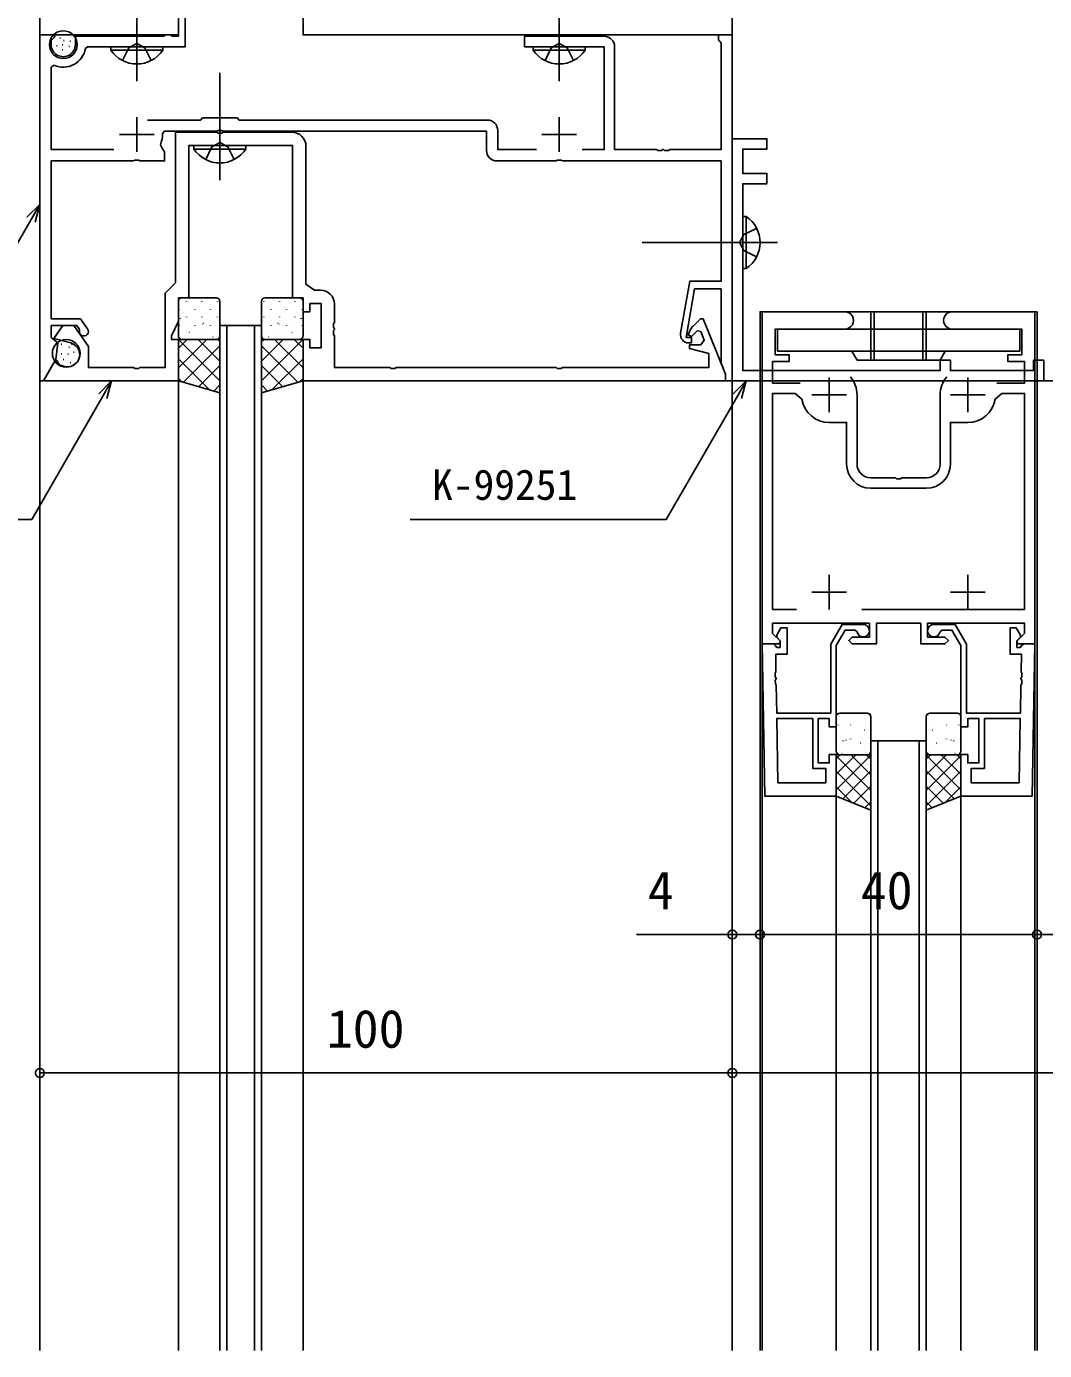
# Model space of a CAD drawing. Units: millimetres, scale not verified. Extents: x -437 to 438, y -681 to 679.
# Drawn here: x -353.6 to -206.6, y 123.9 to 315.2 of the extents above; entities that cross this region are included whole.
import ezdxf
from ezdxf.enums import TextEntityAlignment as Align

# ---------------------------------------------------------------- set-up
doc = ezdxf.new("R2010")
doc.units = ezdxf.units.MM
doc.header["$LTSCALE"] = 4
for name, color, linetype in [('0-2_YKK_11', 7, 'Continuous'), ('0-3_YKK_11E', 7, 'Continuous'), ('0-4_YKK_12', 2, 'Continuous'), ('0-5_YKK_13', 4, 'Continuous'), ('0-7_YKK_D', 6, 'Continuous')]:
    doc.layers.add(name, color=color, linetype=linetype)
doc.styles.add('ＭＳ ゴシック', font='')
doc.styles.get('ＭＳ ゴシック').set_extended_font_data('MS Gothic')

msp = doc.modelspace()

# ---------------------------------------------------------------- linework, layer by layer
at = {"layer": '0-2_YKK_11'}
for p, q in [((-253.7, 314), (-251.7, 314)), ((-337.7, 297.1), (-337.7, 302.1)), ((-276.7, 297.1), (-276.7, 302.1)), ((-335.2, 299.6), (-340.2, 299.6)), ((-274.2, 299.6), (-279.2, 299.6)), ((-247.395, 273.999), (-235.445, 273.999)), ((-237.695, 259.499), (-237.695, 264.499)), ((-217.695, 259.499), (-217.695, 264.499)), ((-235.195, 261.999), (-240.195, 261.999)), ((-233.695, 261.999), (-233.695, 251.999)), ((-221.695, 251.999), (-221.695, 261.999)), ((-215.195, 261.999), (-220.195, 261.999)), ((-231.695, 248.499), (-223.695, 248.499)), ((-237.695, 230.999), (-237.695, 235.999)), ((-217.695, 230.999), (-217.695, 235.999)), ((-235.195, 233.499), (-240.195, 233.499)), ((-215.195, 233.499), (-220.195, 233.499)), ((-222.413, 230.999), (-232.978, 230.999))]:
    msp.add_line(p, q, dxfattribs=at)
for points in [[(-251.7, 514), (-251.7, 314), (-313.7, 314), (-313.7, 320)], [(-331.7, 320), (-331.7, 314), (-351.7, 314), (-351.7, 469)], [(-346.57, 312.6), (-346.57, 313.8), (-333.846, 313.8), (-333.673, 313.9), (-333.5, 314), (-332.9, 314), (-332.727, 313.9), (-332.554, 313.8), (-331.7, 313.8), (-331.7, 317), (-330.7, 317), (-330.7, 312.3), (-344.821, 312.3), (-345.117, 312.051)], [(-345.986, 271.283), (-346.034, 271.517), (-346.372, 272), (-350.07, 272), (-350.07, 270.301), (-349.116, 269.5), (-349.41, 267.1), (-351.2, 264), (-351.7, 264), (-351.7, 314), (-349.653, 314), (-349.546, 313.741), (-350.07, 313.217), (-350.07, 312.6)], [(-270.2, 312.3), (-281.7, 312.3), (-281.7, 313.8), (-270.2, 313.8)], [(-251.7, 314), (-251.7, 264), (-252.7, 264), (-252.7, 265), (-253.33, 266.559), (-253.33, 277.3), (-257.141, 277.3), (-258.375, 270.3), (-257.6, 270.3), (-257.6, 269.5), (-258, 269.5)], [(-253.33, 312.817), (-253.478, 313.01), (-253.7, 313.3), (-253.7, 314)], [(-270.2, 312.3), (-270.2, 297.43), (-273.398, 297.43)], [(-268.7, 312.3), (-268.7, 297.43), (-262.658, 297.43), (-262.475, 297.31), (-261.925, 297.31), (-261.742, 297.43), (-261.658, 297.43), (-261.475, 297.31), (-260.925, 297.31), (-260.742, 297.43), (-253.33, 297.43), (-253.33, 312.817)], [(-349.647, 309.633), (-350.07, 309.36), (-350.07, 297.43), (-341.002, 297.43)], [(-287.07, 301.7), (-322.9, 301.7), (-323.2, 302), (-328.2, 302), (-328.5, 301.7), (-336.15, 301.7)], [(-347.247, 269.49), (-349.698, 270.147), (-348.4, 272), (-346.801, 272), (-344.7, 269), (-344.7, 265.93), (-338.158, 265.93), (-337.975, 265.81), (-337.425, 265.81), (-337.242, 265.93), (-333.63, 265.93), (-333.63, 276.7), (-332.13, 278.2), (-332.13, 299.93), (-326.158, 299.93), (-325.975, 299.81), (-325.425, 299.81), (-325.242, 299.93), (-315.27, 299.93)], [(-287.2, 297.3), (-287.2, 300.07), (-325.242, 300.07), (-325.425, 300.19), (-325.975, 300.19), (-326.158, 300.07), (-333.704, 300.07), (-334.003, 299.757)], [(-280.002, 297.43), (-285.57, 297.43), (-285.57, 300.2)], [(-252.7, 264), (-313.7, 264), (-313.7, 270), (-312.7, 270), (-312.7, 268.8), (-311.1, 268.8), (-311.1, 275.2), (-312.7, 275.2), (-312.7, 274), (-313.7, 274), (-313.7, 276), (-315.2, 276), (-315.2, 298), (-330.2, 298), (-330.2, 276), (-331.7, 276), (-331.7, 272.645), (-332.7, 270.5), (-332.7, 270), (-331.7, 270), (-331.7, 264), (-350.969, 264), (-351.085, 264.2), (-349.497, 266.949), (-349.266, 266.949), (-348.896, 266.309), (-348.153, 266.11)], [(-334.305, 298.129), (-333.942, 297.439), (-333.7, 297.145), (-333.7, 295.8), (-337.242, 295.8), (-337.425, 295.92), (-337.975, 295.92), (-338.158, 295.8), (-350.07, 295.8), (-350.07, 273), (-345.852, 273), (-344.818, 271.523)], [(-313.27, 297.93), (-313.27, 278), (-312.028, 277.13), (-311.17, 277.13)], [(-259.182, 270.908), (-257.861, 278.4), (-253.33, 278.4), (-253.33, 295.8), (-276.242, 295.8), (-276.425, 295.92), (-276.975, 295.92), (-277.158, 295.8), (-285.7, 295.8)], [(-309.17, 275.13), (-309.17, 272.458), (-309.29, 272.275), (-309.29, 271.725), (-309.17, 271.542), (-309.17, 271.458), (-309.29, 271.275), (-309.29, 270.725), (-309.17, 270.542), (-309.17, 265.93), (-301.158, 265.93), (-300.975, 265.81), (-300.425, 265.81), (-300.242, 265.93), (-277.158, 265.93), (-276.975, 265.81), (-276.425, 265.81), (-276.242, 265.93), (-255.1, 265.93), (-255.1, 267.95), (-257.9, 268.7), (-257.9, 269.2), (-256.236, 269.2), (-255.76, 269.905), (-256.258, 271.136), (-256.784, 271.243), (-257.603, 270.424), (-258.099, 270.655), (-257.77, 271.359)], [(-247.395, 273.999), (-247.395, 225.999), (-244.92, 225.999), (-244.759, 226.387), (-245.895, 227.523), (-245.895, 228.999), (-231.895, 228.999), (-231.895, 226.999), (-234.395, 226.999), (-234.895, 226.499), (-234.395, 225.999), (-230.895, 225.999), (-230.895, 228.999), (-224.495, 228.999), (-224.495, 225.999), (-220.995, 225.999), (-220.495, 226.499), (-220.995, 226.999), (-223.495, 226.999), (-223.495, 228.999), (-209.495, 228.999), (-209.495, 227.523), (-210.632, 226.387), (-210.471, 225.999), (-207.995, 225.999), (-207.995, 273.999), (-219.945, 273.999)], [(-257.372, 271.928), (-256.3, 273), (-255.932, 273), (-252.7, 265), (-252.7, 264)], [(-235.445, 271.499), (-245.495, 271.499), (-245.495, 267.799), (-243.495, 267.799), (-243.495, 266.799), (-245.895, 266.799), (-245.895, 263.699), (-241.904, 263.699)], [(-219.945, 271.499), (-209.895, 271.499), (-209.895, 267.799), (-211.895, 267.799), (-211.895, 266.799), (-209.495, 266.799), (-209.495, 263.699), (-213.487, 263.699)], [(-242.413, 230.999), (-245.895, 230.999), (-245.895, 262.199), (-242.631, 262.199), (-241.644, 261.359)], [(-213.747, 261.359), (-212.76, 262.199), (-209.495, 262.199), (-209.495, 230.999), (-222.413, 230.999), (-212.978, 230.999)], [(-237.695, 257.999), (-235.195, 257.999), (-235.195, 251.999)], [(-220.195, 251.999), (-220.195, 257.999), (-217.695, 257.999)], [(-231.695, 249.999), (-228.154, 249.999), (-227.97, 249.879), (-227.42, 249.879), (-227.237, 249.999), (-223.695, 249.999)], [(-232.796, 228.813), (-235.858, 228.813), (-237.496, 225.976), (-237.496, 216.013), (-245.291, 216.013), (-245.362, 220.055), (-245.485, 220.236), (-245.494, 220.786), (-245.377, 220.972), (-245.379, 221.055), (-245.502, 221.236), (-245.512, 221.786), (-245.395, 221.972), (-245.439, 224.513), (-243.796, 224.513), (-243.796, 228.313), (-244.696, 228.313), (-245.296, 227.274), (-245.296, 226.963), (-244.796, 226.463), (-244.796, 225.513), (-245.266, 225.513), (-245.466, 225.713), (-245.766, 226.013), (-247.396, 226.013)], [(-247.396, 226.013), (-247.012, 204.013), (-236.696, 204.013), (-236.696, 210.013), (-237.696, 210.013), (-237.696, 208.813), (-239.296, 208.813), (-239.296, 215.213), (-237.696, 215.213), (-237.696, 214.013), (-236.696, 214.013), (-236.696, 225.762), (-235.396, 228.013), (-233.979, 228.013), (-233.683, 227.763)], [(-222.596, 228.813), (-219.534, 228.813), (-217.896, 225.976), (-217.896, 216.013), (-210.101, 216.013), (-210.03, 220.055), (-209.907, 220.236), (-209.897, 220.786), (-210.014, 220.972), (-210.013, 221.055), (-209.889, 221.236), (-209.88, 221.786), (-209.997, 221.972), (-209.952, 224.513), (-211.596, 224.513), (-211.596, 228.313), (-210.696, 228.313), (-210.096, 227.274), (-210.096, 226.963), (-210.596, 226.463), (-210.596, 225.513), (-210.126, 225.513), (-209.926, 225.713), (-209.626, 226.013), (-207.996, 226.013)], [(-207.996, 226.013), (-208.38, 204.013), (-218.696, 204.013), (-218.696, 210.013), (-217.696, 210.013), (-217.696, 208.813), (-216.096, 208.813), (-216.096, 215.213), (-217.696, 215.213), (-217.696, 214.013), (-218.696, 214.013), (-218.696, 225.762), (-219.996, 228.013), (-221.413, 228.013), (-221.708, 227.763)]]:
    msp.add_lwpolyline(points, dxfattribs=at)
for points in [[(-245.115, 205.943), (-245.277, 215.213), (-240.096, 215.213), (-240.096, 208.013), (-238.196, 208.013), (-238.196, 205.943)], [(-210.276, 205.943), (-210.115, 215.213), (-215.296, 215.213), (-215.296, 208.013), (-217.196, 208.013), (-217.196, 205.943)]]:
    msp.add_lwpolyline(points, close=True, dxfattribs=at)
for centre, radius, start, end in [((-270.2, 312.3), 1.5, 0.00001, 89.99999), ((-348.32, 312.6), 1.75, 179.99999, 0.00001), ((-348.32, 312.6), 3.25, 245.89245, 350.26949), ((-287.07, 300.2), 1.5, 0.00001, 89.99999), ((-337.7, 299.6), 3.7, 336.57058, 2.43578), ((-315.27, 297.93), 2, 0.00001, 89.99999), ((-285.7, 297.3), 1.5, 180.00001, 269.99999), ((-311.17, 275.13), 2, 0.00001, 89.99999), ((-235.445, 272.749), 1.25, 269.99999, 90.00001), ((-219.945, 272.749), 1.25, 89.99999, 270.00001), ((-255.958, 270.514), 2, 134.99999, 155), ((-345.35, 271.15), 0.65, 168.17358, 35.00001), ((-258, 270.7), 1.2, 170, 269.99998), ((-347.7, 267.8), 1.75, 255, 75.00002), ((-237.695, 261.999), 4, 359.99998, 40.4398), ((-217.695, 261.999), 4, 139.5602, 180.00002), ((-237.695, 261.999), 4, 189.20689, 270.00001), ((-217.695, 261.999), 4, 269.99999, 350.79311), ((-231.695, 251.999), 3.5, 180.00001, 269.99999), ((-231.695, 251.999), 2, 180.00001, 269.99999), ((-223.695, 251.999), 2, 270.00001, 359.99999), ((-223.695, 251.999), 3.5, 270.00001, 359.99999), ((-232.796, 227.913), 0.9, 189.59406, 90), ((-222.596, 227.913), 0.9, 90, 350.40594)]:
    msp.add_arc(centre, radius, start, end, dxfattribs=at)
at = {"layer": '0-3_YKK_11E'}
msp.add_lwpolyline([(-251.7, 264), (-206.7, 264), (-206.7, 267), (-208.2, 267), (-208.2, 265.5), (-220.2, 265.5), (-220.2, 267), (-221.7, 267), (-221.7, 265.5), (-250.2, 265.5), (-250.2, 292.5), (-246.7, 292.5), (-246.7, 294), (-250.2, 294), (-250.2, 297.5), (-246.7, 297.5), (-246.7, 299), (-251.7, 299)], close=True, dxfattribs=at)
at = {"layer": '0-4_YKK_12'}
for p, q in [((-351.7, 123.912), (-351.7, 537.498)), ((-207.695, 123.912), (-207.695, 273.999)), ((-325.7, 123.912), (-325.7, 272)), ((-324.7, 272), (-324.7, 123.912)), ((-320.7, 123.912), (-320.7, 272)), ((-251.7, 264.499), (-251.7, 123.912)), ((-331.7, 263.999), (-331.7, 123.912)), ((-313.7, 263.999), (-313.7, 123.912)), ((-247.695, 264), (-251.7, 264)), ((-200.7, 264), (-207.695, 264)), ((-247.395, 226.199), (-247.395, 123.912)), ((-207.995, 226.199), (-207.995, 123.912)), ((-231.695, 123.912), (-231.695, 212.004)), ((-230.695, 212.004), (-230.695, 123.912)), ((-224.695, 123.912), (-224.695, 212.004)), ((-236.695, 203.999), (-236.697, 123.912)), ((-218.695, 203.999), (-218.697, 123.912))]:
    msp.add_line(p, q, dxfattribs=at)
for points in [[(-207.695, 273.999), (-247.695, 273.999), (-247.695, 123.912)], [(-325.7, 272), (-319.7, 272), (-319.7, 123.912)], [(-231.695, 212.004), (-223.695, 212.004), (-223.695, 123.912)]]:
    msp.add_lwpolyline(points, dxfattribs=at)
at = {"layer": '0-5_YKK_13'}
for p, q in [((-337.7, 307.3), (-337.7, 326.8)), ((-276.7, 307.3), (-276.7, 326.8)), ((-349.317, 312.405), (-349.217, 312.405)), ((-348.804, 313.55), (-348.704, 313.55)), ((-348.502, 312.555), (-348.402, 312.555)), ((-348.502, 311.862), (-348.402, 311.862)), ((-348.291, 313.189), (-348.191, 313.189)), ((-347.506, 312.314), (-347.406, 312.314)), ((-347.386, 313.098), (-347.286, 313.098)), ((-341.45, 311.791), (-341.45, 312.3)), ((-341.45, 312.3), (-333.95, 312.3)), ((-280.45, 311.791), (-280.45, 312.3)), ((-280.45, 312.3), (-272.95, 312.3)), ((-325.7, 293), (-325.7, 308.5)), ((-329.45, 297.491), (-329.45, 298)), ((-329.45, 298), (-321.95, 298)), ((-250.2, 280.25), (-250.2, 287.75)), ((-245.2, 284), (-264.7, 284)), ((-249.691, 280.25), (-250.2, 280.25)), ((-331.7, 270.5), (-331.7, 275.5)), ((-331.2, 276), (-326.2, 276)), ((-330.534, 275.533), (-330.534, 275.496)), ((-328.291, 275.533), (-328.291, 275.496)), ((-327.524, 276), (-327.483, 275.938)), ((-326.049, 275.533), (-326.049, 275.496)), ((-325.7, 275.5), (-325.7, 270.5)), ((-319.7, 275.5), (-319.7, 270.5)), ((-319.351, 275.533), (-319.351, 275.496)), ((-314.2, 276), (-319.2, 276)), ((-317.876, 276), (-317.917, 275.938)), ((-317.109, 275.533), (-317.109, 275.496)), ((-314.866, 275.533), (-314.866, 275.496)), ((-313.7, 270.5), (-313.7, 275.5)), ((-331.565, 274.322), (-331.565, 274.285)), ((-330.894, 273.841), (-330.892, 273.834)), ((-329.323, 274.322), (-329.323, 274.285)), ((-329.023, 274.573), (-329.02, 274.566)), ((-327.08, 274.322), (-327.08, 274.285)), ((-327.051, 275.022), (-327.048, 275.015)), ((-318.349, 275.022), (-318.352, 275.015)), ((-318.32, 274.322), (-318.32, 274.285)), ((-316.377, 274.573), (-316.38, 274.566)), ((-316.077, 274.322), (-316.077, 274.285)), ((-314.506, 273.841), (-314.508, 273.834)), ((-313.835, 274.322), (-313.835, 274.285)), ((-231.695, 274.001), (-231.695, 271.501)), ((-231.195, 271.501), (-231.195, 274.001)), ((-224.195, 271.501), (-224.195, 274.001)), ((-223.695, 271.501), (-223.695, 274.001)), ((-331.565, 272.042), (-331.565, 272.005)), ((-331.456, 273.062), (-331.415, 272.999)), ((-330.534, 273.253), (-330.534, 273.216)), ((-330.153, 271.748), (-330.151, 271.741)), ((-329.323, 272.042), (-329.323, 272.005)), ((-328.291, 273.253), (-328.291, 273.216)), ((-328.194, 272.233), (-328.191, 272.225)), ((-328.079, 272.398), (-328.037, 272.336)), ((-327.08, 272.042), (-327.08, 272.005)), ((-326.322, 272.965), (-326.32, 272.957)), ((-326.049, 273.253), (-326.049, 273.216)), ((-319.351, 273.253), (-319.351, 273.216)), ((-319.078, 272.965), (-319.08, 272.957)), ((-318.32, 272.042), (-318.32, 272.005)), ((-317.321, 272.398), (-317.363, 272.336)), ((-317.206, 272.233), (-317.209, 272.225)), ((-317.109, 273.253), (-317.109, 273.216)), ((-316.077, 272.042), (-316.077, 272.005)), ((-315.247, 271.748), (-315.249, 271.741)), ((-314.866, 273.253), (-314.866, 273.216)), ((-313.944, 273.062), (-313.985, 272.999)), ((-313.835, 272.042), (-313.835, 272.005)), ((-331.7, 268.734), (-330.434, 270)), ((-331.7, 265.906), (-327.606, 270)), ((-331.678, 270), (-325.7, 264.022)), ((-326.2, 270), (-331.2, 270)), ((-330.534, 270.973), (-330.534, 270.936)), ((-330.121, 271.045), (-330.08, 270.982)), ((-328.85, 270), (-325.7, 266.85)), ((-328.291, 270.973), (-328.291, 270.936)), ((-327.453, 270.14), (-327.45, 270.133)), ((-326.744, 270.381), (-326.702, 270.319)), ((-326.049, 270.973), (-326.049, 270.936)), ((-326.021, 270), (-325.7, 269.679)), ((-313.722, 270), (-319.7, 264.022)), ((-316.55, 270), (-319.7, 266.85)), ((-319.379, 270), (-319.7, 269.679)), ((-319.351, 270.973), (-319.351, 270.936)), ((-319.2, 270), (-314.2, 270)), ((-318.656, 270.381), (-318.698, 270.319)), ((-317.947, 270.14), (-317.95, 270.133)), ((-313.7, 265.906), (-317.794, 270)), ((-317.109, 270.973), (-317.109, 270.936)), ((-315.279, 271.045), (-315.32, 270.982)), ((-313.7, 268.734), (-314.966, 270)), ((-314.866, 270.973), (-314.866, 270.936)), ((-210.195, 271.499), (-245.195, 271.499)), ((-245.195, 271.499), (-245.195, 268.299)), ((-231.695, 271.499), (-231.695, 266.999)), ((-231.195, 271.499), (-231.195, 266.999)), ((-224.195, 271.499), (-224.195, 266.999)), ((-223.695, 271.499), (-223.695, 266.999)), ((-210.195, 271.499), (-210.195, 268.299)), ((-348.61, 269.301), (-348.51, 269.301)), ((-348.61, 267.921), (-348.51, 267.921)), ((-348.61, 267.921), (-348.51, 267.921)), ((-347.679, 267.86), (-347.579, 267.86)), ((-347.528, 268.881), (-347.428, 268.881)), ((-347.138, 269.301), (-347.038, 269.301)), ((-346.868, 268.161), (-346.768, 268.161)), ((-330.984, 263.793), (-325.7, 269.077)), ((-314.416, 263.793), (-319.7, 269.077)), ((-245.195, 268.299), (-210.195, 268.299)), ((-234.446, 268.299), (-233.695, 266.999)), ((-220.945, 268.299), (-221.695, 266.999)), ((-348.339, 267.11), (-348.239, 267.11)), ((-347.318, 266.6), (-347.218, 266.6)), ((-331.7, 267.193), (-327.209, 262.702)), ((-328.79, 263.159), (-325.7, 266.249)), ((-316.61, 263.159), (-319.7, 266.249)), ((-313.7, 267.193), (-318.191, 262.702)), ((-221.695, 266.999), (-233.695, 266.999)), ((-331.7, 264.365), (-331.187, 263.852)), ((-313.7, 264.365), (-314.213, 263.852)), ((-326.595, 262.525), (-325.7, 263.42)), ((-318.805, 262.525), (-319.7, 263.42)), ((-236.695, 215.504), (-236.695, 210.504)), ((-236.695, 214.723), (-236.682, 214.73)), ((-236.413, 214.286), (-236.406, 214.293)), ((-232.195, 216.004), (-236.195, 216.004)), ((-234.65, 214.273), (-234.606, 214.297)), ((-232.418, 214.732), (-232.411, 214.739)), ((-231.982, 215.731), (-231.938, 215.755)), ((-231.695, 210.504), (-231.695, 215.504)), ((-223.695, 210.504), (-223.695, 215.504)), ((-223.409, 215.731), (-223.453, 215.755)), ((-223.195, 216.004), (-219.195, 216.004)), ((-222.972, 214.732), (-222.979, 214.739)), ((-220.741, 214.273), (-220.785, 214.297)), ((-218.978, 214.286), (-218.985, 214.293)), ((-218.695, 214.723), (-218.708, 214.73)), ((-218.695, 215.504), (-218.695, 210.504)), ((-232.625, 213.539), (-232.581, 213.563)), ((-222.766, 213.539), (-222.81, 213.563)), ((-235.67, 211.971), (-235.623, 212.059)), ((-235.293, 212.082), (-235.249, 212.106)), ((-234.627, 212.266), (-234.62, 212.274)), ((-233.216, 211.649), (-233.172, 211.673)), ((-232.574, 210.544), (-232.567, 210.552)), ((-222.817, 210.544), (-222.824, 210.552)), ((-222.174, 211.649), (-222.218, 211.673)), ((-220.764, 212.266), (-220.771, 212.274)), ((-220.098, 212.082), (-220.142, 212.106)), ((-219.721, 211.971), (-219.768, 212.059)), ((-236.695, 209.414), (-236.106, 210.004)), ((-236.695, 207.169), (-233.861, 210.004)), ((-236.695, 204.924), (-231.695, 209.924)), ((-231.695, 204.847), (-236.695, 209.847)), ((-236.195, 210.004), (-232.195, 210.004)), ((-235.884, 210.192), (-235.84, 210.216)), ((-231.695, 207.092), (-234.607, 210.004)), ((-231.695, 209.337), (-232.362, 210.004)), ((-223.695, 209.337), (-223.029, 210.004)), ((-223.695, 207.092), (-220.784, 210.004)), ((-218.695, 204.924), (-223.695, 209.924)), ((-223.695, 204.847), (-218.695, 209.847)), ((-219.195, 210.004), (-223.195, 210.004)), ((-218.695, 207.169), (-221.53, 210.004)), ((-219.506, 210.192), (-219.55, 210.216)), ((-218.695, 209.414), (-219.285, 210.004)), ((-231.695, 202.602), (-236.695, 207.602)), ((-235.749, 203.625), (-231.695, 207.679)), ((-219.641, 203.625), (-223.695, 207.679)), ((-223.695, 202.602), (-218.695, 207.602)), ((-234.44, 203.102), (-236.695, 205.357)), ((-234.146, 202.984), (-231.695, 205.434)), ((-221.245, 202.984), (-223.695, 205.434)), ((-220.951, 203.102), (-218.695, 205.357)), ((-232.542, 202.342), (-231.695, 203.189)), ((-222.849, 202.342), (-223.695, 203.189))]:
    msp.add_line(p, q, dxfattribs=at)
for points in [[(-341.45, 311.791), (-333.95, 311.791), (-333.95, 312.3)], [(-339.75, 310.291), (-338.845, 312.146), (-337.7, 312.755)], [(-335.65, 310.291), (-336.555, 312.146), (-337.7, 312.755)], [(-280.45, 311.791), (-272.95, 311.791), (-272.95, 312.3)], [(-278.75, 310.291), (-277.845, 312.146), (-276.7, 312.755)], [(-274.65, 310.291), (-275.555, 312.146), (-276.7, 312.755)], [(-327.75, 295.991), (-326.845, 297.846), (-325.7, 298.455)], [(-323.65, 295.991), (-324.555, 297.846), (-325.7, 298.455)], [(-329.45, 297.491), (-321.95, 297.491), (-321.95, 298)], [(-249.691, 280.25), (-249.691, 287.75), (-250.2, 287.75)], [(-248.191, 286.05), (-250.046, 285.145), (-250.655, 284)], [(-248.191, 281.95), (-250.046, 282.855), (-250.655, 284)]]:
    msp.add_lwpolyline(points, dxfattribs=at)
for points in [[(-331.7, 264), (-331.7, 270), (-325.7, 270), (-325.7, 262.266)], [(-313.7, 264), (-313.7, 270), (-319.7, 270), (-319.7, 262.266)], [(-231.695, 202.004), (-236.695, 204.004), (-236.695, 210.004), (-231.695, 210.004)], [(-223.695, 202.004), (-218.695, 204.004), (-218.695, 210.004), (-223.695, 210.004)]]:
    msp.add_lwpolyline(points, close=True, dxfattribs=at)
for centre in [(-348.32, 312.6), (-347.9, 268)]:
    msp.add_circle(centre, 2, dxfattribs=at)
for centre, radius, start, end in [((-337.7, 314.327), 4.527, 214.06671, 325.93329), ((-276.7, 314.327), 4.527, 214.06671, 325.93329), ((-325.7, 300.027), 4.527, 214.06671, 325.93329), ((-252.227, 284), 4.527, 304.06671, 55.93329), ((-331.2, 275.5), 0.5, 90, 180), ((-326.2, 275.5), 0.5, 0, 90), ((-319.2, 275.5), 0.5, 90, 180), ((-314.2, 275.5), 0.5, 0, 90), ((-331.2, 270.5), 0.5, 180, 270), ((-326.2, 270.5), 0.5, 270, 0), ((-319.2, 270.5), 0.5, 180, 270), ((-314.2, 270.5), 0.5, 270, 0), ((-236.195, 215.504), 0.5, 90, 180), ((-232.195, 215.504), 0.5, 0, 90), ((-223.195, 215.504), 0.5, 90, 180), ((-219.195, 215.504), 0.5, 0, 90), ((-236.195, 210.504), 0.5, 180, 270), ((-232.195, 210.504), 0.5, 270, 0), ((-223.195, 210.504), 0.5, 180, 270), ((-219.195, 210.504), 0.5, 270, 0)]:
    msp.add_arc(centre, radius, start, end, dxfattribs=at)
at = {"layer": '0-7_YKK_D'}
for q in [(-351.7, 164.013), (-123.7, 164.013)]:
    msp.add_line((-251.7, 164.013), q, dxfattribs=at)
for points in [[(-351.7, 289.516), (-352.975, 287.308), (-363.247, 269.516), (-400.243, 269.516)], [(-353.567, 287.65), (-351.7, 289.516), (-352.383, 286.966)], [(-341.335, 264), (-342.61, 261.792), (-352.882, 244), (-389.877, 244)], [(-343.201, 262.133), (-341.335, 264), (-342.018, 261.45)], [(-249.698, 264), (-250.973, 261.792), (-261.245, 244), (-298.241, 244)], [(-251.564, 262.133), (-249.698, 264), (-250.381, 261.45)], [(-247.695, 184.013), (-251.7, 184.013), (-265.53, 184.013)], [(-247.695, 184.013), (-207.695, 184.013), (-200.7, 184.013), (-160.7, 184.013)]]:
    msp.add_lwpolyline(points, dxfattribs=at)
for centre in [(-251.7, 184.013), (-247.695, 184.013), (-247.695, 184.013), (-207.695, 184.013), (-207.695, 184.013), (-351.7, 164.013), (-251.7, 164.013), (-251.7, 164.013)]:
    msp.add_circle(centre, 0.637, dxfattribs=at)

# ---------------------------------------------------------------- texts
at = {"layer": '0-7_YKK_D', "style": 'ＭＳ ゴシック'}
for s, height, p in [('K-99251', 4.399, (-295.056, 245.5)), ('4', 5.499, (-263.914, 186.013)), ('40', 5.499, (-233.15, 186.013)), ('100', 5.499, (-310.265, 166.013))]:
    msp.add_text(s, height=height, dxfattribs=at).set_placement(p, align=Align.BOTTOM_LEFT)

doc.saveas('drawing.dxf')
